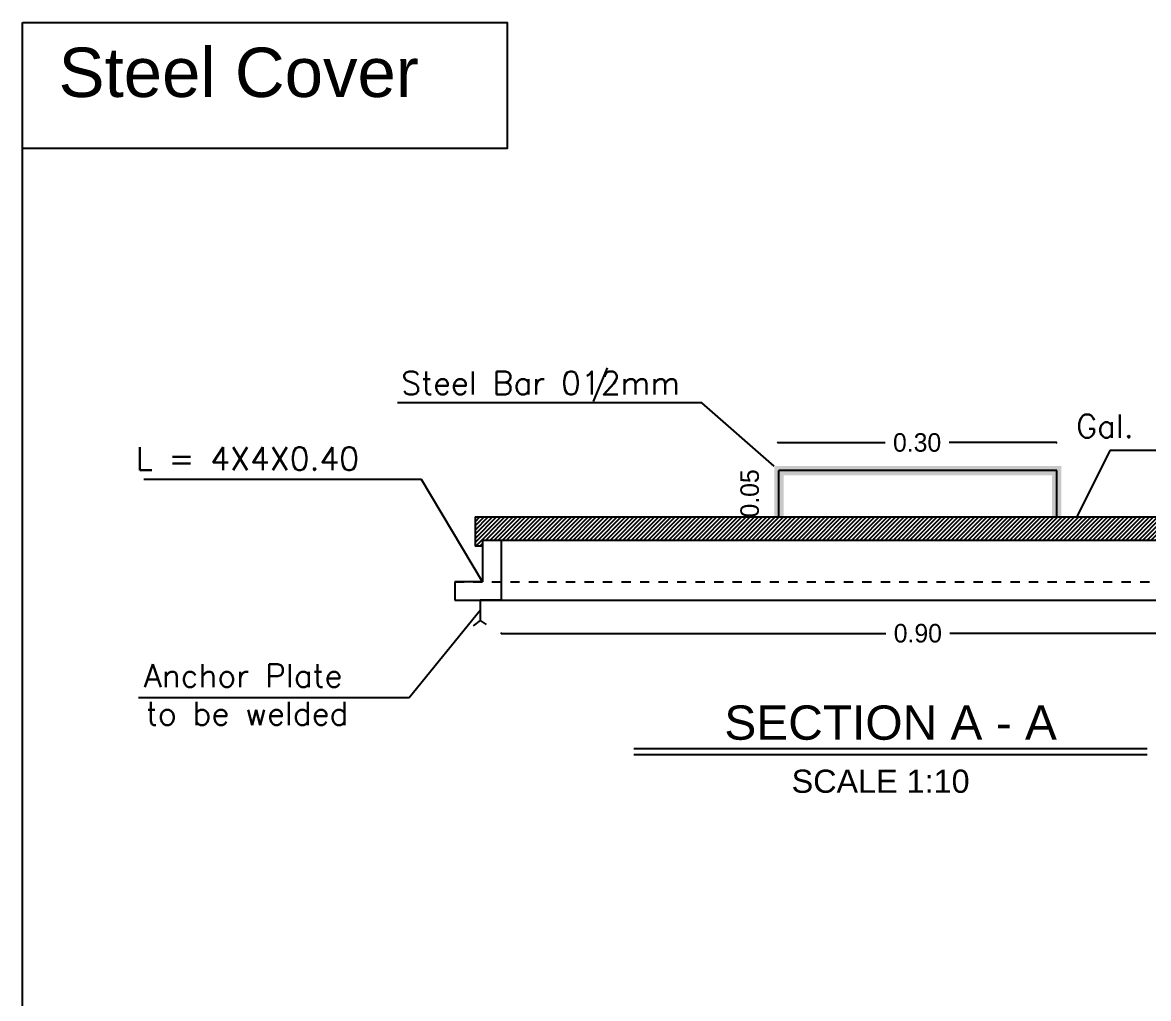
# Model space of a CAD drawing. Extents: x 151242 to 151523, y 158752 to 159354.
# Drawn here: x 151367.29 to 151379.45, y 158883.71 to 158894.25 of the extents above; entities that cross this region are included whole.
import ezdxf
from ezdxf.enums import TextEntityAlignment as Align

# ---------------------------------------------------------------- set-up
doc = ezdxf.new("R2010")
doc.units = 0
doc.header["$LTSCALE"] = 3
doc.header["$MEASUREMENT"] = 0
doc.header["$PDMODE"] = 2
doc.header["$PDSIZE"] = 0.03
doc.linetypes.add('DASHED', pattern=[0.75, 0.5, -0.25])
doc.layers.get('0').update_dxf_attribs({"linetype": 'CONTINUOUS'})
doc.layers.get('DEFPOINTS').update_dxf_attribs({"linetype": 'CONTINUOUS'})
doc.layers.add('4', color=12, linetype='CONTINUOUS')
doc.styles.add('FUTURA', font='SAS_____.PFB')
doc.styles.add('ROMANS', font='romans.shx')
doc.dimstyles.new('1.10', dxfattribs={"dimtxt": 0.2, "dimasz": 0.01, "dimexe": 0, "dimexo": 0, "dimgap": 0.08, "dimtad": 0, "dimlfac": 0.1, "dimzin": 0, "dimdsep": 46, "dimtxsty": 'Standard', "dimblk1": 'OBLIQUE', "dimblk2": 'OBLIQUE', "dimsah": 1, "dimcen": 0, "dimse1": 1, "dimse2": 1, "dimclrd": 256, "dimclre": 256, "dimclrt": 4, "dimadec": 0, "dimazin": 0, "dimtfac": 5.555556, "dimtix": 1, "dimtofl": 0, "dimtmove": 2, "dimatfit": 3, "dimldrblk": 'OBLIQUE', "dimfxl": 1, "dimtolj": 1, "dimtzin": 0, "dimarcsym": 0})

# ---------------------------------------------------------------- blocks, each defined once
blk = doc.blocks.new('_OBLIQUE')
at = {"color": 0, "linetype": 'ByBlock'}
blk.add_line((-0.5, -0.5), (0.5, 0.5), dxfattribs=at)
blk = doc.blocks.new('*D117')
at = {"layer": '4', "lineweight": -2, "ltscale": 10, "transparency": 16777216}
for p, q in [((151372.455, 158887.653), (151376.609, 158887.653)), ((151381.455, 158887.653), (151377.302, 158887.653))]:
    blk.add_line(p, q, dxfattribs=at)
at = {"layer": 'DEFPOINTS', "color": 0, "ltscale": 10, "transparency": 16777216}
for p in [(151372.455, 158888.01), (151381.455, 158888.01), (151372.455, 158887.653)]:
    blk.add_point(p, dxfattribs=at)
at = {"layer": '4', "lineweight": -2, "ltscale": 10, "transparency": 16777216, "xscale": 0.01, "yscale": 0.01, "zscale": 0.01, "rotation": 180}
blk.add_blockref('_OBLIQUE', (151372.455, 158887.653), dxfattribs=at)
at = {"layer": '4', "lineweight": -2, "ltscale": 10, "transparency": 16777216, "xscale": 0.01, "yscale": 0.01, "zscale": 0.01}
blk.add_blockref('_OBLIQUE', (151381.455, 158887.653), dxfattribs=at)
at = {"layer": '4', "color": 4, "ltscale": 10, "transparency": 16777216, "insert": (151376.955, 158887.653), "char_height": 0.2, "attachment_point": 5}
blk.add_mtext('\\A1;0.90', dxfattribs=at)
blk = doc.blocks.new('*D118')
at = {"layer": 'DEFPOINTS', "color": 0, "ltscale": 10, "transparency": 16777216}
for p in [(151375.14, 158889.418), (151375.405, 158889.418), (151375.405, 158888.91)]:
    blk.add_point(p, dxfattribs=at)
at = {"layer": '4', "color": 4, "ltscale": 10, "transparency": 16777216, "insert": (151375.14, 158889.164), "char_height": 0.2, "attachment_point": 5, "rotation": 90}
blk.add_mtext('\\A1;0.05', dxfattribs=at)
blk = doc.blocks.new('*D119')
at = {"layer": '4', "lineweight": -2, "transparency": 16777216}
for p, q in [((151375.44, 158889.713), (151376.601, 158889.713)), ((151378.455, 158889.713), (151377.294, 158889.713))]:
    blk.add_line(p, q, dxfattribs=at)
at = {"layer": 'DEFPOINTS', "color": 0, "transparency": 16777216}
for p in [(151378.455, 158889.713), (151375.44, 158889.46), (151378.455, 158889.46)]:
    blk.add_point(p, dxfattribs=at)
at = {"layer": '4', "lineweight": -2, "transparency": 16777216, "xscale": 0.01, "yscale": 0.01, "zscale": 0.01, "rotation": 180}
blk.add_blockref('_OBLIQUE', (151375.44, 158889.713), dxfattribs=at)
at = {"layer": '4', "lineweight": -2, "transparency": 16777216, "xscale": 0.01, "yscale": 0.01, "zscale": 0.01}
blk.add_blockref('_OBLIQUE', (151378.455, 158889.713), dxfattribs=at)
at = {"layer": '4', "color": 4, "transparency": 16777216, "insert": (151376.947, 158889.713), "char_height": 0.2, "attachment_point": 5}
blk.add_mtext('\\A1;0.30', dxfattribs=at)

msp = doc.modelspace()

# ---------------------------------------------------------------- hatches: boundary and pattern name
at = {"layer": '4'}
h = msp.add_hatch(dxfattribs=at)
h.set_pattern_fill('ANSI31', color=8, scale=0.01, style=0)
h.set_pattern_definition([(45, (150818.911773, 158522.74432), (-0.0224506403, 0.0224506403), [])])
h.paths.add_polyline_path([(151381.655, 158888.66), (151381.655, 158888.596), (151381.737, 158888.596), (151381.737, 158888.91), (151372.174, 158888.91), (151372.174, 158888.596), (151372.255, 158888.596), (151372.255, 158888.66)])

# ---------------------------------------------------------------- linework, layer by layer
for p, q in [((151373.602, 158890.519), (151373.448, 158890.157)), ((151372.255, 158888.21), (151371.955, 158888.21)), ((151372.455, 158888.01), (151372.229, 158888.01)), ((151373.889, 158886.409), (151379.431, 158886.409)), ((151373.889, 158886.344), (151379.431, 158886.344))]:
    msp.add_line(p, q, dxfattribs=at)
at = {"layer": '4', "color": 8}
for p, q in [((151374.624, 158890.142), (151371.338, 158890.142)), ((151375.405, 158889.46), (151374.624, 158890.142)), ((151379.029, 158889.627), (151378.67, 158888.91)), ((151384.532, 158889.627), (151379.029, 158889.627)), ((151371.595, 158889.316), (151368.598, 158889.316)), ((151372.255, 158888.21), (151371.595, 158889.316)), ((151372.229, 158887.9), (151371.461, 158886.956)), ((151371.461, 158886.956), (151368.54, 158886.956))]:
    msp.add_line(p, q, dxfattribs=at)
at = {"layer": '4', "color": 0}
for p, q in [((151375.455, 158888.91), (151375.455, 158889.41)), ((151378.455, 158889.41), (151375.455, 158889.41)), ((151378.455, 158888.91), (151378.455, 158889.41)), ((151378.455, 158888.91), (151378.455, 158889.41)), ((151372.174, 158888.91), (151372.174, 158888.596)), ((151372.174, 158888.91), (151381.737, 158888.91)), ((151372.255, 158888.596), (151372.174, 158888.596)), ((151372.255, 158888.66), (151372.255, 158888.21)), ((151372.255, 158888.66), (151372.255, 158888.596)), ((151372.255, 158888.66), (151381.655, 158888.66)), ((151372.455, 158888.66), (151372.455, 158888.01)), ((151372.455, 158888.66), (151372.455, 158888.01)), ((151371.955, 158888.21), (151371.955, 158888.01)), ((151371.955, 158888.01), (151372.455, 158888.01)), ((151372.229, 158888.01), (151372.229, 158887.79)), ((151372.455, 158888.01), (151381.455, 158888.01)), ((151372.229, 158887.79), (151372.152, 158887.735)), ((151372.229, 158887.79), (151372.292, 158887.747))]:
    msp.add_line(p, q, dxfattribs=at)
at = {"layer": '4', "color": 8, "linetype": 'DASHED', "ltscale": 0.03}
msp.add_line((151371.955, 158888.21), (151381.455, 158888.21), dxfattribs=at)
at = {"layer": '4', "color": 2, "linetype": 'Continuous'}
msp.add_lwpolyline([(151367.287, 158894.249), (151372.519, 158894.249), (151372.519, 158892.888), (151367.287, 158892.888)], close=True, dxfattribs=at)
msp.add_lwpolyline([(151367.287, 158882.936), (151367.287, 158894.249)], dxfattribs=at)
at = {"layer": '4', "color": 0}
for points in [[(151378.405, 158889.36), (151378.505, 158889.46), (151375.505, 158889.36), (151375.405, 158889.46)], [(151375.505, 158889.36), (151375.405, 158889.46), (151375.505, 158888.91), (151375.405, 158888.91)], [(151378.405, 158888.91), (151378.505, 158888.91), (151378.405, 158889.36), (151378.505, 158889.46)]]:
    msp.add_trace(points, dxfattribs=at)

# ---------------------------------------------------------------- texts
at = {"layer": '4', "color": 4, "style": 'FUTURA'}
for s, height, p in [('Steel Cover ', 0.533, (151369.725, 158893.445)), ('SECTION A - A', 0.37014, (151376.661, 158886.504))]:
    msp.add_text(s, height=height, dxfattribs=at).set_placement(p, align=Align.CENTER)
at = {"layer": '4', "color": 6, "linetype": 'Continuous', "style": 'ROMANS'}
for s, p in [('Steel Bar 012mm', (151371.378, 158890.232)), ('Gal.', (151378.665, 158889.766)), ('L = 4X4X0.40', (151368.512, 158889.415)), ('Anchor Plate', (151368.599, 158887.071)), ('to be welded', (151368.621, 158886.662))]:
    msp.add_text(s, height=0.25, dxfattribs=at).set_placement(p)
at = {"layer": '4', "style": 'FUTURA'}
msp.add_text('SCALE 1:10', height=0.25, dxfattribs=at).set_placement((151375.592, 158885.931))

# ---------------------------------------------------------------- dimensions: what is measured, and where the dimension line sits
at = {"layer": '4', "color": 0}
dim = msp.add_linear_dim(base=(151378.455, 158889.713), p1=(151375.44, 158889.46), p2=(151378.455, 158889.46), dimstyle='1.10', dxfattribs=at)
dim.commit()
dim.dimension.update_dxf_attribs({"geometry": '*D119', "text_midpoint": (151376.947, 158889.713)})
at = {"layer": '4', "color": 8, "ltscale": 10}
dim = msp.add_linear_dim(base=(151375.14, 158889.418), p1=(151375.405, 158888.91), p2=(151375.405, 158889.418), angle=90, dimstyle='1.10', dxfattribs=at)
dim.commit()
dim.dimension.update_dxf_attribs({"geometry": '*D118', "text_midpoint": (151375.14, 158889.164)})
dim = msp.add_linear_dim(base=(151372.455, 158887.653), p1=(151381.455, 158888.01), p2=(151372.455, 158888.01), dimstyle='1.10', dxfattribs=at)
dim.commit()
dim.dimension.update_dxf_attribs({"geometry": '*D117', "text_midpoint": (151376.955, 158887.653)})

doc.saveas('drawing.dxf')
